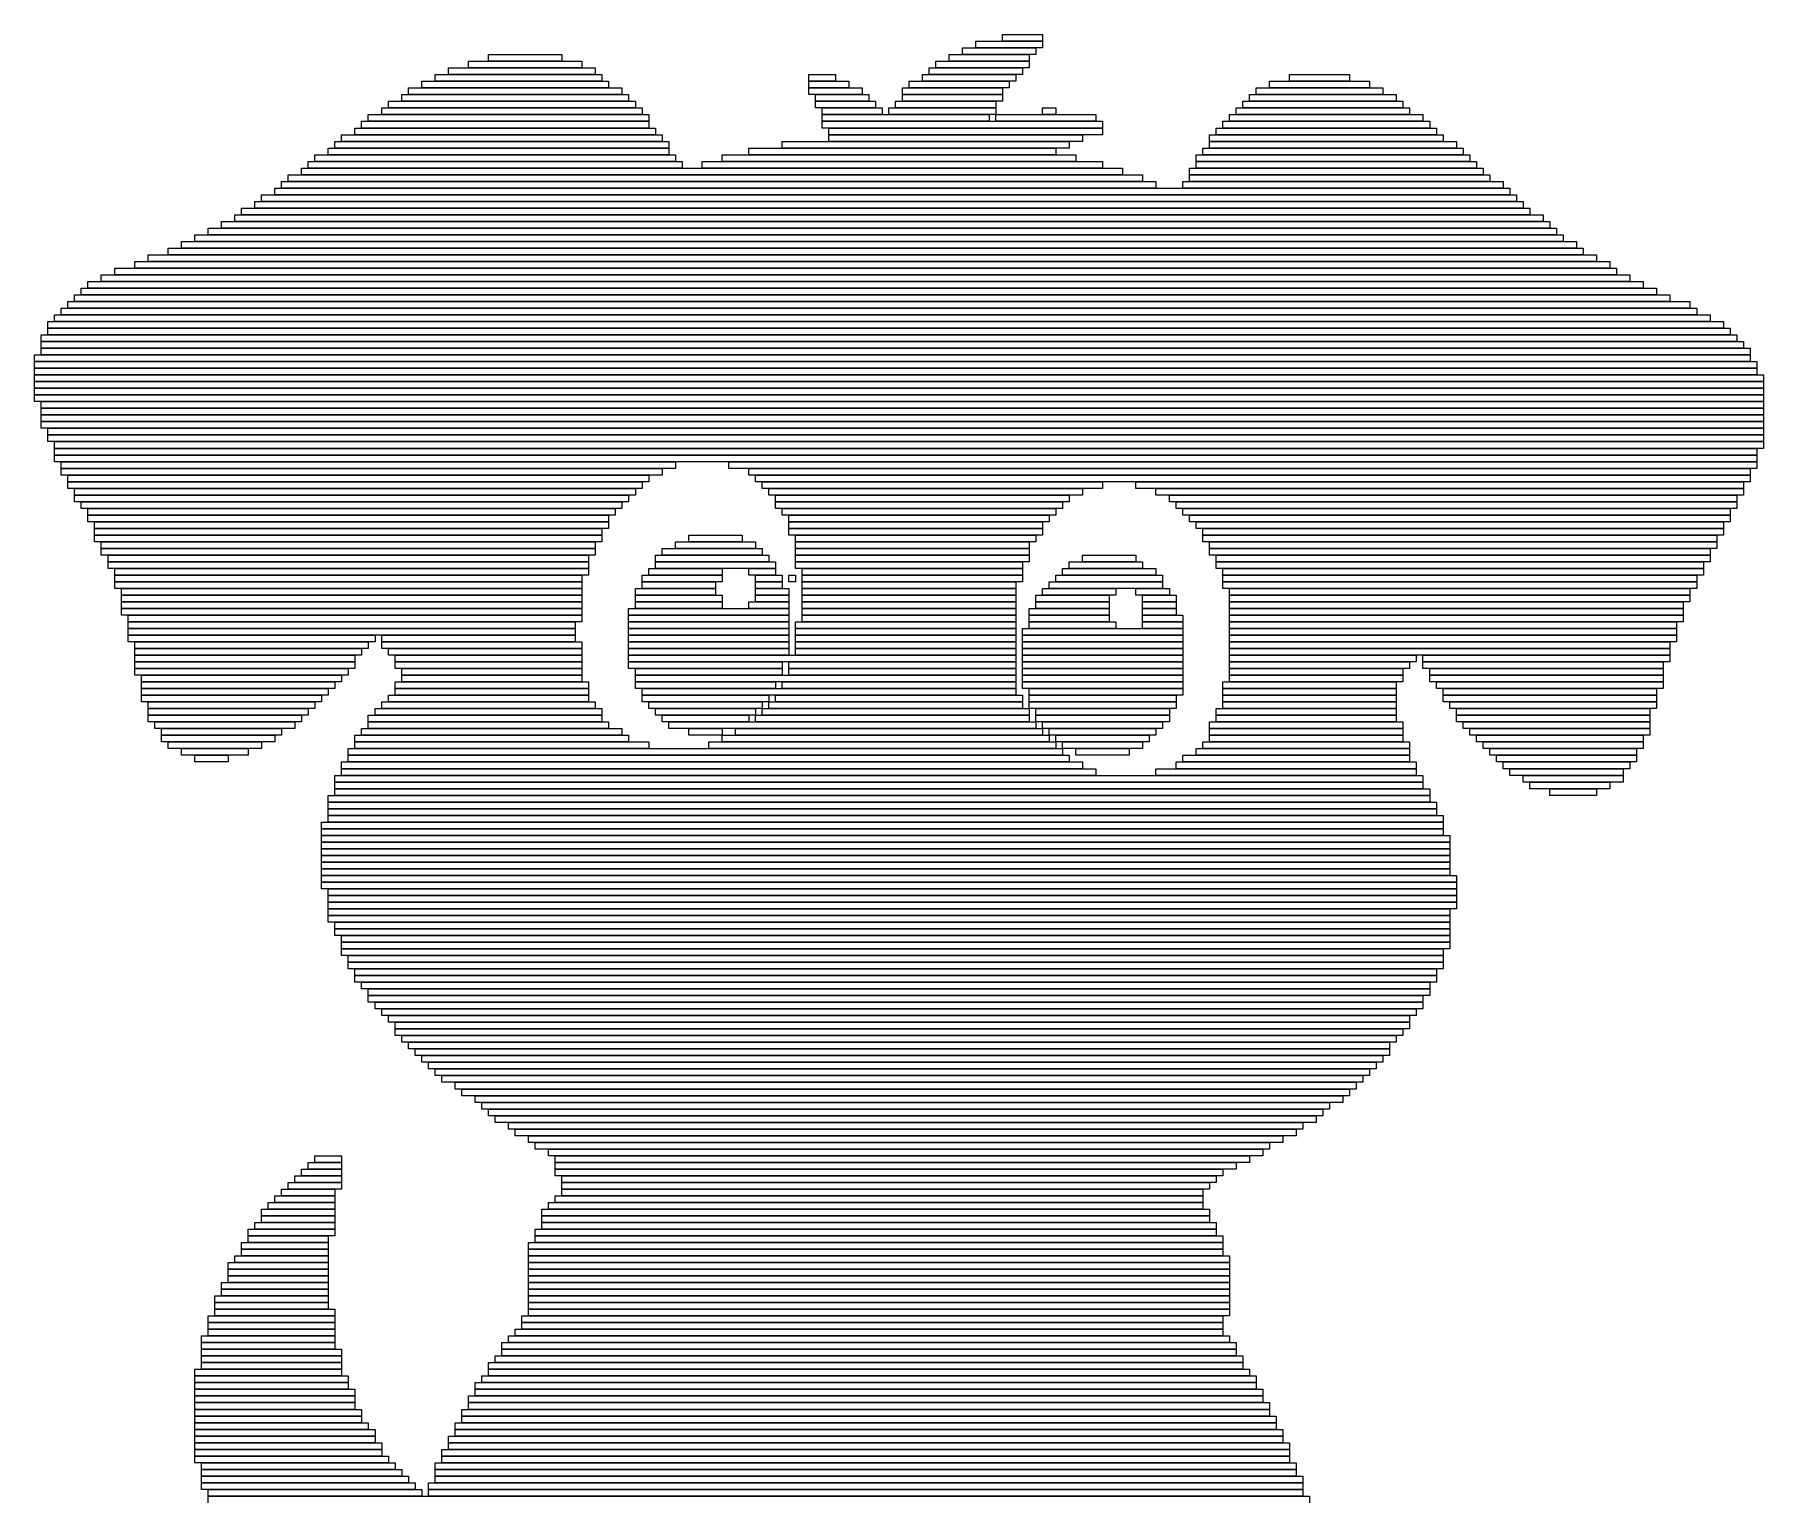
# Model space of a CAD drawing. Extents: x 382 to 641, y 317 to 707.
# Drawn here: x 382 to 641, y 487.5 to 707 of the extents above; entities that cross this region are included whole.
import ezdxf

# ---------------------------------------------------------------- set-up
doc = ezdxf.new("R2010")
doc.units = 0

msp = doc.modelspace()

# ---------------------------------------------------------------- linework, layer by layer
for p, q in [((521, 705), (532, 705)), ((521, 704), (521, 705)), ((523, 706), (533, 706)), ((523, 705), (523, 706)), ((533, 705), (523, 705)), ((527, 707), (533, 707)), ((527, 706), (527, 707)), ((533, 706), (527, 706)), ((532, 705), (532, 704)), ((533, 707), (533, 706)), ((533, 706), (533, 705)), ((444, 702), (466, 702)), ((444, 701), (444, 702)), ((447, 703), (464, 703)), ((447, 702), (447, 703)), ((464, 702), (447, 702)), ((450, 704), (461, 704)), ((450, 703), (450, 704)), ((461, 703), (450, 703)), ((461, 704), (461, 703)), ((464, 703), (464, 702)), ((466, 702), (466, 701)), ((516, 702), (530, 702)), ((516, 701), (516, 702)), ((517, 703), (531, 703)), ((517, 702), (517, 703)), ((531, 702), (517, 702)), ((519, 704), (531, 704)), ((519, 703), (519, 704)), ((531, 703), (519, 703)), ((532, 704), (521, 704)), ((530, 702), (530, 701)), ((531, 704), (531, 703)), ((531, 703), (531, 702)), ((440, 700), (468, 700)), ((440, 699), (440, 700)), ((442, 701), (467, 701)), ((442, 700), (442, 701)), ((467, 700), (442, 700)), ((466, 701), (444, 701)), ((467, 701), (467, 700)), ((468, 700), (468, 699)), ((498, 701), (502, 701)), ((498, 700), (498, 701)), ((502, 700), (498, 700)), ((498, 700), (504, 700)), ((498, 699), (498, 700)), ((502, 701), (502, 700)), ((504, 700), (504, 699)), ((513, 700), (528, 700)), ((513, 699), (513, 700)), ((515, 701), (529, 701)), ((515, 700), (515, 701)), ((529, 700), (515, 700)), ((530, 701), (516, 701)), ((528, 700), (528, 699)), ((529, 701), (529, 700)), ((567, 700), (582, 700)), ((567, 699), (567, 700)), ((570, 701), (579, 701)), ((570, 700), (570, 701)), ((579, 700), (570, 700)), ((579, 701), (579, 700)), ((582, 700), (582, 699)), ((435, 697), (472, 697)), ((435, 696), (435, 697)), ((437, 698), (471, 698)), ((437, 697), (437, 698)), ((471, 697), (437, 697)), ((438, 699), (470, 699)), ((438, 698), (438, 699)), ((470, 698), (438, 698)), ((468, 699), (440, 699)), ((470, 699), (470, 698)), ((471, 698), (471, 697)), ((472, 697), (472, 696)), ((504, 699), (498, 699)), ((498, 699), (506, 699)), ((498, 698), (498, 699)), ((506, 698), (498, 698)), ((499, 698), (507, 698)), ((499, 697), (499, 698)), ((507, 697), (499, 697)), ((499, 697), (508, 697)), ((499, 696), (499, 697)), ((506, 699), (506, 698)), ((507, 698), (507, 697)), ((508, 697), (508, 696)), ((511, 697), (526, 697)), ((511, 696), (511, 697)), ((512, 699), (527, 699)), ((512, 698), (512, 699)), ((527, 698), (512, 698)), ((512, 698), (527, 698)), ((512, 697), (512, 698)), ((527, 697), (512, 697)), ((528, 699), (513, 699)), ((526, 697), (526, 696)), ((527, 699), (527, 698)), ((527, 698), (527, 697)), ((563, 697), (587, 697)), ((563, 696), (563, 697)), ((564, 698), (586, 698)), ((564, 697), (564, 698)), ((586, 697), (564, 697)), ((565, 699), (584, 699)), ((565, 698), (565, 699)), ((584, 698), (565, 698)), ((582, 699), (567, 699)), ((584, 699), (584, 698)), ((586, 698), (586, 697)), ((587, 697), (587, 696)), ((432, 695), (474, 695)), ((432, 694), (432, 695)), ((434, 696), (473, 696)), ((434, 695), (434, 696)), ((473, 695), (434, 695)), ((472, 696), (435, 696)), ((473, 696), (473, 695)), ((474, 695), (474, 694)), ((508, 696), (499, 696)), ((500, 696), (509, 696)), ((500, 695), (500, 696)), ((509, 695), (500, 695)), ((500, 695), (525, 695)), ((500, 694), (500, 695)), ((509, 696), (509, 695)), ((510, 696), (526, 696)), ((510, 695), (510, 696)), ((526, 695), (510, 695)), ((526, 696), (511, 696)), ((525, 695), (525, 694)), ((526, 696), (526, 695)), ((526, 695), (541, 695)), ((526, 694), (526, 695)), ((533, 696), (535, 696)), ((533, 695), (533, 696)), ((535, 695), (533, 695)), ((535, 696), (535, 695)), ((541, 695), (541, 694)), ((561, 695), (590, 695)), ((561, 694), (561, 695)), ((562, 696), (588, 696)), ((562, 695), (562, 696)), ((588, 695), (562, 695)), ((587, 696), (563, 696)), ((588, 696), (588, 695)), ((590, 695), (590, 694)), ((428, 692), (476, 692)), ((428, 691), (428, 692)), ((430, 693), (475, 693)), ((430, 692), (430, 693)), ((475, 692), (430, 692)), ((431, 694), (474, 694)), ((431, 693), (431, 694)), ((474, 693), (431, 693)), ((474, 694), (432, 694)), ((474, 694), (474, 693)), ((475, 693), (475, 692)), ((476, 692), (476, 691)), ((525, 694), (500, 694)), ((500, 694), (542, 694)), ((500, 693), (500, 694)), ((542, 693), (500, 693)), ((501, 693), (542, 693)), ((501, 692), (501, 693)), ((542, 692), (501, 692)), ((501, 692), (539, 692)), ((501, 691), (501, 692)), ((541, 694), (526, 694)), ((539, 692), (539, 691)), ((542, 694), (542, 693)), ((542, 693), (542, 692)), ((558, 692), (593, 692)), ((558, 691), (558, 692)), ((559, 693), (592, 693)), ((559, 692), (559, 693)), ((592, 692), (559, 692)), ((560, 694), (591, 694)), ((560, 693), (560, 694)), ((591, 693), (560, 693)), ((590, 694), (561, 694)), ((591, 694), (591, 693)), ((592, 693), (592, 692)), ((593, 692), (593, 691)), ((424, 689), (478, 689)), ((424, 688), (424, 689)), ((426, 690), (477, 690)), ((426, 689), (426, 690)), ((477, 689), (426, 689)), ((427, 691), (477, 691)), ((427, 690), (427, 691)), ((477, 690), (427, 690)), ((476, 691), (428, 691)), ((477, 691), (477, 690)), ((477, 690), (477, 689)), ((478, 689), (478, 688)), ((485, 689), (538, 689)), ((485, 688), (485, 689)), ((489, 690), (535, 690)), ((489, 689), (489, 690)), ((535, 689), (489, 689)), ((494, 691), (537, 691)), ((494, 690), (494, 691)), ((537, 690), (494, 690)), ((539, 691), (501, 691)), ((535, 690), (535, 689)), ((537, 691), (537, 690)), ((538, 689), (538, 688)), ((556, 689), (597, 689)), ((556, 688), (556, 689)), ((557, 690), (596, 690)), ((557, 689), (557, 690)), ((596, 689), (557, 689)), ((593, 691), (558, 691)), ((558, 691), (595, 691)), ((558, 690), (558, 691)), ((595, 690), (558, 690)), ((595, 691), (595, 690)), ((596, 690), (596, 689)), ((597, 689), (597, 688)), ((422, 687), (545, 687)), ((422, 686), (422, 687)), ((423, 688), (479, 688)), ((423, 687), (423, 688)), ((479, 687), (423, 687)), ((478, 688), (424, 688)), ((479, 688), (479, 687)), ((482, 688), (542, 688)), ((482, 687), (482, 688)), ((542, 687), (482, 687)), ((538, 688), (485, 688)), ((542, 688), (542, 687)), ((545, 687), (545, 686)), ((555, 687), (599, 687)), ((555, 686), (555, 687)), ((597, 688), (556, 688)), ((556, 688), (598, 688)), ((556, 687), (556, 688)), ((598, 687), (556, 687)), ((598, 688), (598, 687)), ((599, 687), (599, 686)), ((418, 684), (603, 684)), ((418, 683), (418, 684)), ((419, 685), (550, 685)), ((419, 684), (419, 685)), ((550, 684), (419, 684)), ((420, 686), (548, 686)), ((420, 685), (420, 686)), ((548, 685), (420, 685)), ((545, 686), (422, 686)), ((548, 686), (548, 685)), ((550, 685), (550, 684)), ((554, 685), (602, 685)), ((554, 684), (554, 685)), ((602, 684), (554, 684)), ((599, 686), (555, 686)), ((555, 686), (600, 686)), ((555, 685), (555, 686)), ((600, 685), (555, 685)), ((600, 686), (600, 685)), ((602, 685), (602, 684)), ((603, 684), (603, 683)), ((415, 682), (605, 682)), ((415, 681), (415, 682)), ((416, 683), (604, 683)), ((416, 682), (416, 683)), ((604, 682), (416, 682)), ((603, 683), (418, 683)), ((604, 683), (604, 682)), ((605, 682), (605, 681)), ((410, 679), (609, 679)), ((410, 678), (410, 679)), ((412, 680), (608, 680)), ((412, 679), (412, 680)), ((608, 679), (412, 679)), ((413, 681), (606, 681)), ((413, 680), (413, 681)), ((606, 680), (413, 680)), ((605, 681), (415, 681)), ((606, 681), (606, 680)), ((608, 680), (608, 679)), ((609, 679), (609, 678)), ((404, 676), (613, 676)), ((404, 675), (404, 676)), ((406, 677), (611, 677)), ((406, 676), (406, 677)), ((611, 676), (406, 676)), ((408, 678), (610, 678)), ((408, 677), (408, 678)), ((610, 677), (408, 677)), ((609, 678), (410, 678)), ((610, 678), (610, 677)), ((611, 677), (611, 676)), ((613, 676), (613, 675)), ((399, 674), (616, 674)), ((399, 673), (399, 674)), ((402, 675), (614, 675)), ((402, 674), (402, 675)), ((614, 674), (402, 674)), ((613, 675), (404, 675)), ((614, 675), (614, 674)), ((616, 674), (616, 673)), ((392, 671), (621, 671)), ((392, 670), (392, 671)), ((394, 672), (619, 672)), ((394, 671), (394, 672)), ((619, 671), (394, 671)), ((397, 673), (618, 673)), ((397, 672), (397, 673)), ((618, 672), (397, 672)), ((616, 673), (399, 673)), ((618, 673), (618, 672)), ((619, 672), (619, 671)), ((621, 671), (621, 670)), ((389, 669), (625, 669)), ((389, 668), (389, 669)), ((390, 670), (623, 670)), ((390, 669), (390, 670)), ((623, 669), (390, 669)), ((621, 670), (392, 670)), ((623, 670), (623, 669)), ((625, 669), (625, 668)), ((386, 666), (631, 666)), ((386, 665), (386, 666)), ((387, 667), (630, 667)), ((387, 666), (387, 667)), ((630, 666), (387, 666)), ((388, 668), (627, 668)), ((388, 667), (388, 668)), ((627, 667), (388, 667)), ((625, 668), (389, 668)), ((627, 668), (627, 667)), ((630, 667), (630, 666)), ((631, 666), (631, 665)), ((384, 664), (635, 664)), ((384, 663), (384, 664)), ((385, 665), (633, 665)), ((385, 664), (385, 665)), ((633, 664), (385, 664)), ((631, 665), (386, 665)), ((633, 665), (633, 664)), ((635, 664), (635, 663)), ((383, 662), (637, 662)), ((383, 661), (383, 662)), ((637, 661), (383, 661)), ((383, 661), (638, 661)), ((383, 660), (383, 661)), ((635, 663), (384, 663)), ((384, 663), (636, 663)), ((384, 662), (384, 663)), ((636, 662), (384, 662)), ((636, 663), (636, 662)), ((637, 662), (637, 661)), ((638, 661), (638, 660)), ((382, 659), (639, 659)), ((382, 658), (382, 659)), ((639, 658), (382, 658)), ((382, 658), (640, 658)), ((382, 657), (382, 658)), ((638, 660), (383, 660)), ((383, 660), (639, 660)), ((383, 659), (383, 660)), ((639, 659), (383, 659)), ((639, 660), (639, 659)), ((639, 659), (639, 658)), ((640, 658), (640, 657)), ((640, 657), (382, 657)), ((382, 657), (640, 657)), ((382, 656), (382, 657)), ((640, 656), (382, 656)), ((382, 656), (641, 656)), ((382, 655), (382, 656)), ((640, 657), (640, 656)), ((641, 656), (641, 655)), ((641, 655), (382, 655)), ((382, 655), (641, 655)), ((382, 654), (382, 655)), ((641, 654), (382, 654)), ((382, 654), (641, 654)), ((382, 653), (382, 654)), ((641, 653), (382, 653)), ((382, 653), (641, 653)), ((382, 652), (382, 653)), ((641, 655), (641, 654)), ((641, 654), (641, 653)), ((641, 653), (641, 652)), ((641, 652), (382, 652)), ((383, 652), (641, 652)), ((383, 651), (383, 652)), ((641, 651), (383, 651)), ((383, 651), (641, 651)), ((383, 650), (383, 651)), ((641, 652), (641, 651)), ((641, 651), (641, 650)), ((641, 650), (383, 650)), ((383, 650), (641, 650)), ((383, 649), (383, 650)), ((641, 649), (383, 649)), ((383, 649), (641, 649)), ((383, 648), (383, 649)), ((641, 648), (383, 648)), ((384, 648), (641, 648)), ((384, 647), (384, 648)), ((641, 650), (641, 649)), ((641, 649), (641, 648)), ((641, 648), (641, 647)), ((641, 647), (384, 647)), ((384, 647), (641, 647)), ((384, 646), (384, 647)), ((641, 646), (384, 646)), ((385, 646), (641, 646)), ((385, 645), (385, 646)), ((641, 645), (385, 645)), ((385, 645), (640, 645)), ((385, 644), (385, 645)), ((640, 645), (640, 644)), ((641, 647), (641, 646)), ((641, 646), (641, 645)), ((640, 644), (385, 644)), ((385, 644), (640, 644)), ((385, 643), (385, 644)), ((640, 643), (385, 643)), ((386, 643), (478, 643)), ((386, 642), (386, 643)), ((478, 643), (478, 642)), ((486, 643), (640, 643)), ((486, 642), (486, 643)), ((640, 644), (640, 643)), ((640, 643), (640, 642)), ((478, 642), (386, 642)), ((386, 642), (476, 642)), ((386, 641), (386, 642)), ((476, 641), (386, 641)), ((387, 641), (474, 641)), ((387, 640), (387, 641)), ((474, 640), (387, 640)), ((387, 640), (473, 640)), ((387, 639), (387, 640)), ((473, 640), (473, 639)), ((474, 641), (474, 640)), ((476, 642), (476, 641)), ((640, 642), (486, 642)), ((489, 642), (639, 642)), ((489, 641), (489, 642)), ((639, 641), (489, 641)), ((490, 641), (639, 641)), ((490, 640), (490, 641)), ((639, 640), (490, 640)), ((491, 640), (542, 640)), ((491, 639), (491, 640)), ((542, 640), (542, 639)), ((547, 640), (638, 640)), ((547, 639), (547, 640)), ((638, 640), (638, 639)), ((639, 642), (639, 641)), ((639, 641), (639, 640)), ((473, 639), (387, 639)), ((388, 639), (472, 639)), ((388, 638), (388, 639)), ((472, 638), (388, 638)), ((388, 638), (471, 638)), ((388, 637), (388, 638)), ((471, 638), (471, 637)), ((472, 639), (472, 638)), ((542, 639), (491, 639)), ((492, 639), (539, 639)), ((492, 638), (492, 639)), ((539, 638), (492, 638)), ((493, 638), (537, 638)), ((493, 637), (493, 638)), ((537, 638), (537, 637)), ((539, 639), (539, 638)), ((638, 639), (547, 639)), ((550, 639), (638, 639)), ((550, 638), (550, 639)), ((638, 638), (550, 638)), ((552, 638), (637, 638)), ((552, 637), (552, 638)), ((637, 638), (637, 637)), ((638, 639), (638, 638)), ((471, 637), (388, 637)), ((389, 637), (470, 637)), ((389, 636), (389, 637)), ((470, 636), (389, 636)), ((390, 636), (469, 636)), ((390, 635), (390, 636)), ((469, 635), (390, 635)), ((390, 635), (468, 635)), ((390, 634), (390, 635)), ((468, 635), (468, 634)), ((469, 636), (469, 635)), ((470, 637), (470, 636)), ((537, 637), (493, 637)), ((493, 637), (536, 637)), ((493, 636), (493, 637)), ((536, 636), (493, 636)), ((494, 636), (535, 636)), ((494, 635), (494, 636)), ((535, 635), (494, 635)), ((495, 635), (534, 635)), ((495, 634), (495, 635)), ((534, 635), (534, 634)), ((535, 636), (535, 635)), ((536, 637), (536, 636)), ((637, 637), (552, 637)), ((553, 637), (637, 637)), ((553, 636), (553, 637)), ((637, 636), (553, 636)), ((554, 636), (636, 636)), ((554, 635), (554, 636)), ((636, 635), (554, 635)), ((555, 635), (636, 635)), ((555, 634), (555, 635)), ((636, 636), (636, 635)), ((636, 635), (636, 634)), ((637, 637), (637, 636)), ((468, 634), (390, 634)), ((391, 634), (468, 634)), ((391, 633), (391, 634)), ((468, 633), (391, 633)), ((391, 633), (467, 633)), ((391, 632), (391, 633)), ((467, 632), (391, 632)), ((391, 632), (467, 632)), ((391, 631), (391, 632)), ((467, 633), (467, 632)), ((467, 632), (467, 631)), ((468, 634), (468, 633)), ((480, 632), (488, 632)), ((480, 631), (480, 632)), ((488, 632), (488, 631)), ((534, 634), (495, 634)), ((495, 634), (533, 634)), ((495, 633), (495, 634)), ((533, 633), (495, 633)), ((495, 633), (533, 633)), ((495, 632), (495, 633)), ((533, 632), (495, 632)), ((496, 632), (532, 632)), ((496, 631), (496, 632)), ((532, 632), (532, 631)), ((533, 634), (533, 633)), ((533, 633), (533, 632)), ((636, 634), (555, 634)), ((556, 634), (635, 634)), ((556, 633), (556, 634)), ((635, 633), (556, 633)), ((557, 633), (635, 633)), ((557, 632), (557, 633)), ((635, 632), (557, 632)), ((557, 632), (634, 632)), ((557, 631), (557, 632)), ((634, 632), (634, 631)), ((635, 634), (635, 633)), ((635, 633), (635, 632)), ((467, 631), (391, 631)), ((392, 631), (466, 631)), ((392, 630), (392, 631)), ((466, 630), (392, 630)), ((392, 630), (466, 630)), ((392, 629), (392, 630)), ((466, 631), (466, 630)), ((466, 630), (466, 629)), ((476, 630), (491, 630)), ((476, 629), (476, 630)), ((478, 631), (490, 631)), ((478, 630), (478, 631)), ((490, 630), (478, 630)), ((488, 631), (480, 631)), ((490, 631), (490, 630)), ((491, 630), (491, 629)), ((532, 631), (496, 631)), ((496, 631), (531, 631)), ((496, 630), (496, 631)), ((531, 630), (496, 630)), ((496, 630), (531, 630)), ((496, 629), (496, 630)), ((531, 631), (531, 630)), ((531, 630), (531, 629)), ((634, 631), (557, 631)), ((558, 631), (634, 631)), ((558, 630), (558, 631)), ((634, 630), (558, 630)), ((558, 630), (633, 630)), ((558, 629), (558, 630)), ((633, 630), (633, 629)), ((634, 631), (634, 630)), ((466, 629), (392, 629)), ((393, 629), (465, 629)), ((393, 628), (393, 629)), ((465, 628), (393, 628)), ((393, 628), (465, 628)), ((393, 627), (393, 628)), ((465, 627), (393, 627)), ((394, 627), (465, 627)), ((394, 626), (394, 627)), ((465, 629), (465, 628)), ((465, 628), (465, 627)), ((465, 627), (465, 626)), ((474, 627), (485, 627)), ((474, 626), (474, 627)), ((475, 629), (492, 629)), ((475, 628), (475, 629)), ((492, 628), (475, 628)), ((475, 628), (493, 628)), ((475, 627), (475, 628)), ((493, 627), (475, 627)), ((491, 629), (476, 629)), ((485, 627), (485, 626)), ((489, 627), (493, 627)), ((489, 626), (489, 627)), ((492, 629), (492, 628)), ((493, 628), (493, 627)), ((493, 627), (493, 626)), ((531, 629), (496, 629)), ((496, 629), (531, 629)), ((496, 628), (496, 629)), ((531, 628), (496, 628)), ((496, 628), (530, 628)), ((496, 627), (496, 628)), ((530, 627), (496, 627)), ((497, 627), (530, 627)), ((497, 626), (497, 627)), ((530, 628), (530, 627)), ((530, 627), (530, 626)), ((531, 629), (531, 628)), ((536, 627), (550, 627)), ((536, 626), (536, 627)), ((537, 628), (548, 628)), ((537, 627), (537, 628)), ((548, 627), (537, 627)), ((539, 629), (547, 629)), ((539, 628), (539, 629)), ((547, 628), (539, 628)), ((547, 629), (547, 628)), ((548, 628), (548, 627)), ((550, 627), (550, 626)), ((633, 629), (558, 629)), ((559, 629), (633, 629)), ((559, 628), (559, 629)), ((633, 628), (559, 628)), ((559, 628), (632, 628)), ((559, 627), (559, 628)), ((632, 627), (559, 627)), ((560, 627), (632, 627)), ((560, 626), (560, 627)), ((632, 628), (632, 627)), ((632, 627), (632, 626)), ((633, 629), (633, 628)), ((465, 626), (394, 626)), ((394, 626), (464, 626)), ((394, 625), (394, 626)), ((464, 625), (394, 625)), ((394, 625), (464, 625)), ((394, 624), (394, 625)), ((464, 626), (464, 625)), ((464, 625), (464, 624)), ((473, 626), (485, 626)), ((473, 625), (473, 626)), ((485, 625), (473, 625)), ((473, 625), (484, 625)), ((473, 624), (473, 625)), ((485, 626), (474, 626)), ((484, 625), (484, 624)), ((485, 626), (485, 625)), ((493, 626), (489, 626)), ((490, 626), (494, 626)), ((490, 625), (490, 626)), ((494, 625), (490, 625)), ((490, 625), (494, 625)), ((490, 624), (490, 625)), ((494, 626), (494, 625)), ((494, 625), (494, 624)), ((495, 626), (496, 626)), ((495, 625), (495, 626)), ((496, 625), (495, 625)), ((496, 626), (496, 625)), ((530, 626), (497, 626)), ((497, 626), (530, 626)), ((497, 625), (497, 626)), ((530, 625), (497, 625)), ((497, 625), (529, 625)), ((497, 624), (497, 625)), ((529, 625), (529, 624)), ((530, 626), (530, 625)), ((534, 625), (551, 625)), ((534, 624), (534, 625)), ((535, 626), (551, 626)), ((535, 625), (535, 626)), ((551, 625), (535, 625)), ((550, 626), (536, 626)), ((551, 626), (551, 625)), ((551, 625), (551, 624)), ((632, 626), (560, 626)), ((560, 626), (631, 626)), ((560, 625), (560, 626)), ((631, 625), (560, 625)), ((560, 625), (631, 625)), ((560, 624), (560, 625)), ((631, 626), (631, 625)), ((631, 625), (631, 624)), ((464, 624), (394, 624)), ((395, 624), (464, 624)), ((395, 623), (395, 624)), ((464, 623), (395, 623)), ((395, 623), (464, 623)), ((395, 622), (395, 623)), ((464, 622), (395, 622)), ((395, 622), (464, 622)), ((395, 621), (395, 622)), ((464, 624), (464, 623)), ((464, 623), (464, 622)), ((464, 622), (464, 621)), ((472, 624), (484, 624)), ((472, 623), (472, 624)), ((484, 623), (472, 623)), ((472, 623), (485, 623)), ((472, 622), (472, 623)), ((485, 622), (472, 622)), ((472, 622), (485, 622)), ((472, 621), (472, 622)), ((484, 624), (473, 624)), ((484, 624), (484, 623)), ((485, 623), (485, 622)), ((485, 622), (485, 621)), ((489, 622), (495, 622)), ((489, 621), (489, 622)), ((494, 624), (490, 624)), ((490, 624), (495, 624)), ((490, 623), (490, 624)), ((495, 623), (490, 623)), ((490, 623), (495, 623)), ((490, 622), (490, 623)), ((495, 622), (490, 622)), ((495, 624), (495, 623)), ((495, 623), (495, 622)), ((495, 622), (495, 621)), ((529, 624), (497, 624)), ((497, 624), (529, 624)), ((497, 623), (497, 624)), ((529, 623), (497, 623)), ((497, 623), (529, 623)), ((497, 622), (497, 623)), ((529, 622), (497, 622)), ((497, 622), (529, 622)), ((497, 621), (497, 622)), ((529, 624), (529, 623)), ((529, 623), (529, 622)), ((529, 622), (529, 621)), ((532, 623), (543, 623)), ((532, 622), (532, 623)), ((543, 622), (532, 622)), ((532, 622), (543, 622)), ((532, 621), (532, 622)), ((533, 624), (544, 624)), ((533, 623), (533, 624)), ((544, 623), (533, 623)), ((551, 624), (534, 624)), ((543, 623), (543, 622)), ((543, 622), (543, 621)), ((544, 624), (544, 623)), ((547, 624), (552, 624)), ((547, 623), (547, 624)), ((552, 623), (547, 623)), ((548, 623), (553, 623)), ((548, 622), (548, 623)), ((553, 622), (548, 622)), ((548, 622), (553, 622)), ((548, 621), (548, 622)), ((552, 624), (552, 623)), ((553, 623), (553, 622)), ((553, 622), (553, 621)), ((631, 624), (560, 624)), ((561, 624), (630, 624)), ((561, 623), (561, 624)), ((630, 623), (561, 623)), ((561, 623), (630, 623)), ((561, 622), (561, 623)), ((630, 622), (561, 622)), ((561, 622), (629, 622)), ((561, 621), (561, 622)), ((629, 622), (629, 621)), ((630, 624), (630, 623)), ((630, 623), (630, 622)), ((464, 621), (395, 621)), ((395, 621), (464, 621)), ((395, 620), (395, 621)), ((464, 620), (395, 620)), ((396, 620), (464, 620)), ((396, 619), (396, 620)), ((464, 621), (464, 620)), ((464, 620), (464, 619)), ((471, 621), (495, 621)), ((471, 620), (471, 621)), ((495, 620), (471, 620)), ((471, 620), (495, 620)), ((471, 619), (471, 620)), ((485, 621), (472, 621)), ((495, 621), (489, 621)), ((495, 621), (495, 620)), ((495, 620), (495, 619)), ((529, 621), (497, 621)), ((497, 621), (529, 621)), ((497, 620), (497, 621)), ((529, 620), (497, 620)), ((497, 620), (529, 620)), ((497, 619), (497, 620)), ((529, 621), (529, 620)), ((529, 620), (529, 619)), ((531, 621), (543, 621)), ((531, 620), (531, 621)), ((543, 620), (531, 620)), ((531, 620), (543, 620)), ((531, 619), (531, 620)), ((543, 621), (532, 621)), ((543, 621), (543, 620)), ((543, 620), (543, 619)), ((553, 621), (548, 621)), ((548, 621), (553, 621)), ((548, 620), (548, 621)), ((553, 620), (548, 620)), ((548, 620), (554, 620)), ((548, 619), (548, 620)), ((553, 621), (553, 620)), ((554, 620), (554, 619)), ((629, 621), (561, 621)), ((561, 621), (629, 621)), ((561, 620), (561, 621)), ((629, 620), (561, 620)), ((561, 620), (629, 620)), ((561, 619), (561, 620)), ((629, 621), (629, 620)), ((629, 620), (629, 619)), ((464, 619), (396, 619)), ((396, 619), (463, 619)), ((396, 618), (396, 619)), ((463, 618), (396, 618)), ((396, 618), (463, 618)), ((396, 617), (396, 618)), ((463, 617), (396, 617)), ((396, 617), (433, 617)), ((396, 616), (396, 617)), ((433, 617), (433, 616)), ((434, 617), (463, 617)), ((434, 616), (434, 617)), ((463, 619), (463, 618)), ((463, 618), (463, 617)), ((463, 617), (463, 616)), ((495, 619), (471, 619)), ((471, 619), (495, 619)), ((471, 618), (471, 619)), ((495, 618), (471, 618)), ((471, 618), (495, 618)), ((471, 617), (471, 618)), ((495, 617), (471, 617)), ((471, 617), (495, 617)), ((471, 616), (471, 617)), ((495, 619), (495, 618)), ((495, 618), (495, 617)), ((495, 617), (495, 616)), ((496, 619), (529, 619)), ((496, 618), (496, 619)), ((529, 618), (496, 618)), ((496, 618), (529, 618)), ((496, 617), (496, 618)), ((529, 617), (496, 617)), ((496, 617), (529, 617)), ((496, 616), (496, 617)), ((529, 619), (497, 619)), ((529, 619), (529, 618)), ((529, 618), (529, 617)), ((529, 617), (529, 616)), ((530, 618), (554, 618)), ((530, 617), (530, 618)), ((554, 617), (530, 617)), ((530, 617), (554, 617)), ((530, 616), (530, 617)), ((543, 619), (531, 619)), ((531, 619), (544, 619)), ((531, 618), (531, 619)), ((544, 618), (531, 618)), ((544, 619), (544, 618)), ((554, 619), (548, 619)), ((548, 619), (554, 619)), ((548, 618), (548, 619)), ((554, 618), (548, 618)), ((554, 619), (554, 618)), ((554, 618), (554, 617)), ((554, 617), (554, 616)), ((629, 619), (561, 619)), ((561, 619), (628, 619)), ((561, 618), (561, 619)), ((628, 618), (561, 618)), ((561, 618), (628, 618)), ((561, 617), (561, 618)), ((628, 617), (561, 617)), ((561, 617), (628, 617)), ((561, 616), (561, 617)), ((628, 619), (628, 618)), ((628, 618), (628, 617)), ((628, 617), (628, 616)), ((433, 616), (396, 616)), ((397, 616), (432, 616)), ((397, 615), (397, 616)), ((432, 615), (397, 615)), ((397, 615), (431, 615)), ((397, 614), (397, 615)), ((431, 614), (397, 614)), ((397, 614), (430, 614)), ((397, 613), (397, 614)), ((430, 614), (430, 613)), ((431, 615), (431, 614)), ((432, 616), (432, 615)), ((463, 616), (434, 616)), ((434, 616), (464, 616)), ((434, 615), (434, 616)), ((464, 615), (434, 615)), ((435, 615), (464, 615)), ((435, 614), (435, 615)), ((464, 614), (435, 614)), ((436, 614), (464, 614)), ((436, 613), (436, 614)), ((464, 616), (464, 615)), ((464, 615), (464, 614)), ((464, 614), (464, 613)), ((495, 616), (471, 616)), ((471, 616), (495, 616)), ((471, 615), (471, 616)), ((495, 615), (471, 615)), ((471, 615), (495, 615)), ((471, 614), (471, 615)), ((495, 614), (471, 614)), ((471, 614), (529, 614)), ((471, 613), (471, 614)), ((495, 616), (495, 615)), ((495, 615), (495, 614)), ((529, 616), (496, 616)), ((496, 616), (529, 616)), ((496, 615), (496, 616)), ((529, 615), (496, 615)), ((496, 615), (529, 615)), ((496, 614), (496, 615)), ((529, 614), (496, 614)), ((529, 616), (529, 615)), ((529, 615), (529, 614)), ((529, 614), (529, 613)), ((554, 616), (530, 616)), ((530, 616), (554, 616)), ((530, 615), (530, 616)), ((554, 615), (530, 615)), ((530, 615), (554, 615)), ((530, 614), (530, 615)), ((554, 614), (530, 614)), ((530, 614), (554, 614)), ((530, 613), (530, 614)), ((554, 616), (554, 615)), ((554, 615), (554, 614)), ((554, 614), (554, 613)), ((628, 616), (561, 616)), ((561, 616), (627, 616)), ((561, 615), (561, 616)), ((627, 615), (561, 615)), ((561, 615), (627, 615)), ((561, 614), (561, 615)), ((627, 614), (561, 614)), ((561, 614), (589, 614)), ((561, 613), (561, 614)), ((589, 614), (589, 613)), ((590, 614), (627, 614)), ((590, 613), (590, 614)), ((627, 616), (627, 615)), ((627, 615), (627, 614)), ((627, 614), (627, 613)), ((430, 613), (397, 613)), ((397, 613), (430, 613)), ((397, 612), (397, 613)), ((430, 612), (397, 612)), ((397, 612), (429, 612)), ((397, 611), (397, 612)), ((429, 612), (429, 611)), ((430, 613), (430, 612)), ((464, 613), (436, 613)), ((436, 613), (464, 613)), ((436, 612), (436, 613)), ((464, 612), (436, 612)), ((437, 612), (464, 612)), ((437, 611), (437, 612)), ((464, 613), (464, 612)), ((464, 612), (464, 611)), ((529, 613), (471, 613)), ((471, 613), (494, 613)), ((471, 612), (471, 613)), ((494, 612), (471, 612)), ((472, 612), (494, 612)), ((472, 611), (472, 612)), ((494, 613), (494, 612)), ((494, 612), (494, 611)), ((495, 613), (529, 613)), ((495, 612), (495, 613)), ((529, 612), (495, 612)), ((495, 612), (529, 612)), ((495, 611), (495, 612)), ((529, 613), (529, 612)), ((529, 612), (529, 611)), ((554, 613), (530, 613)), ((530, 613), (554, 613)), ((530, 612), (530, 613)), ((554, 612), (530, 612)), ((530, 612), (554, 612)), ((530, 611), (530, 612)), ((554, 613), (554, 612)), ((554, 612), (554, 611)), ((589, 613), (561, 613)), ((561, 613), (588, 613)), ((561, 612), (561, 613)), ((588, 612), (561, 612)), ((561, 612), (587, 612)), ((561, 611), (561, 612)), ((587, 612), (587, 611)), ((588, 613), (588, 612)), ((627, 613), (590, 613)), ((590, 613), (626, 613)), ((590, 612), (590, 613)), ((626, 612), (590, 612)), ((591, 612), (626, 612)), ((591, 611), (591, 612)), ((626, 613), (626, 612)), ((626, 612), (626, 611)), ((429, 611), (397, 611)), ((398, 611), (428, 611)), ((398, 610), (398, 611)), ((428, 610), (398, 610)), ((398, 610), (427, 610)), ((398, 609), (398, 610)), ((427, 609), (398, 609)), ((398, 609), (426, 609)), ((398, 608), (398, 609)), ((426, 609), (426, 608)), ((427, 610), (427, 609)), ((428, 611), (428, 610)), ((436, 610), (465, 610)), ((436, 609), (436, 610)), ((465, 609), (436, 609)), ((436, 609), (465, 609)), ((436, 608), (436, 609)), ((464, 611), (437, 611)), ((437, 611), (464, 611)), ((437, 610), (437, 611)), ((464, 610), (437, 610)), ((464, 611), (464, 610)), ((465, 610), (465, 609)), ((465, 609), (465, 608)), ((494, 611), (472, 611)), ((472, 611), (529, 611)), ((472, 610), (472, 611)), ((529, 610), (472, 610)), ((472, 610), (493, 610)), ((472, 609), (472, 610)), ((493, 609), (472, 609)), ((473, 609), (529, 609)), ((473, 608), (473, 609)), ((493, 610), (493, 609)), ((494, 610), (529, 610)), ((494, 609), (494, 610)), ((529, 609), (494, 609)), ((529, 611), (495, 611)), ((529, 611), (529, 610)), ((529, 610), (529, 609)), ((529, 609), (529, 608)), ((554, 611), (530, 611)), ((530, 611), (554, 611)), ((530, 610), (530, 611)), ((554, 610), (530, 610)), ((530, 610), (554, 610)), ((530, 609), (530, 610)), ((554, 609), (530, 609)), ((531, 609), (554, 609)), ((531, 608), (531, 609)), ((554, 611), (554, 610)), ((554, 610), (554, 609)), ((554, 609), (554, 608)), ((560, 610), (586, 610)), ((560, 609), (560, 610)), ((586, 609), (560, 609)), ((560, 609), (586, 609)), ((560, 608), (560, 609)), ((587, 611), (561, 611)), ((561, 611), (587, 611)), ((561, 610), (561, 611)), ((587, 610), (561, 610)), ((586, 610), (586, 609)), ((586, 609), (586, 608)), ((587, 611), (587, 610)), ((626, 611), (591, 611)), ((591, 611), (626, 611)), ((591, 610), (591, 611)), ((626, 610), (591, 610)), ((592, 610), (626, 610)), ((592, 609), (592, 610)), ((626, 609), (592, 609)), ((593, 609), (625, 609)), ((593, 608), (593, 609)), ((625, 609), (625, 608)), ((626, 611), (626, 610)), ((626, 610), (626, 609)), ((426, 608), (398, 608)), ((398, 608), (425, 608)), ((398, 607), (398, 608)), ((425, 607), (398, 607)), ((399, 607), (424, 607)), ((399, 606), (399, 607)), ((424, 607), (424, 606)), ((425, 608), (425, 607)), ((434, 607), (466, 607)), ((434, 606), (434, 607)), ((435, 608), (465, 608)), ((435, 607), (435, 608)), ((465, 607), (435, 607)), ((465, 608), (436, 608)), ((465, 608), (465, 607)), ((466, 607), (466, 606)), ((529, 608), (473, 608)), ((473, 608), (492, 608)), ((473, 607), (473, 608)), ((492, 607), (473, 607)), ((474, 607), (491, 607)), ((474, 606), (474, 607)), ((491, 607), (491, 606)), ((492, 608), (492, 607)), ((492, 607), (530, 607)), ((492, 606), (492, 607)), ((493, 608), (530, 608)), ((493, 607), (493, 608)), ((530, 607), (493, 607)), ((530, 608), (530, 607)), ((530, 607), (530, 606)), ((554, 608), (531, 608)), ((531, 608), (553, 608)), ((531, 607), (531, 608)), ((553, 607), (531, 607)), ((531, 607), (553, 607)), ((531, 606), (531, 607)), ((553, 608), (553, 607)), ((553, 607), (553, 606)), ((586, 608), (560, 608)), ((560, 608), (586, 608)), ((560, 607), (560, 608)), ((586, 607), (560, 607)), ((560, 607), (586, 607)), ((560, 606), (560, 607)), ((586, 608), (586, 607)), ((586, 607), (586, 606)), ((625, 608), (593, 608)), ((593, 608), (625, 608)), ((593, 607), (593, 608)), ((625, 607), (593, 607)), ((594, 607), (625, 607)), ((594, 606), (594, 607)), ((625, 608), (625, 607)), ((625, 607), (625, 606)), ((424, 606), (399, 606)), ((399, 606), (423, 606)), ((399, 605), (399, 606)), ((423, 605), (399, 605)), ((399, 605), (422, 605)), ((399, 604), (399, 605)), ((422, 604), (399, 604)), ((400, 604), (421, 604)), ((400, 603), (400, 604)), ((421, 604), (421, 603)), ((422, 605), (422, 604)), ((423, 606), (423, 605)), ((432, 605), (467, 605)), ((432, 604), (432, 605)), ((467, 604), (432, 604)), ((432, 604), (468, 604)), ((432, 603), (432, 604)), ((433, 606), (467, 606)), ((433, 605), (433, 606)), ((467, 605), (433, 605)), ((466, 606), (434, 606)), ((467, 606), (467, 605)), ((467, 605), (467, 604)), ((468, 604), (468, 603)), ((491, 606), (474, 606)), ((475, 606), (490, 606)), ((475, 605), (475, 606)), ((490, 605), (475, 605)), ((476, 605), (489, 605)), ((476, 604), (476, 605)), ((489, 604), (476, 604)), ((477, 604), (532, 604)), ((477, 603), (477, 604)), ((489, 605), (489, 604)), ((490, 606), (490, 605)), ((490, 605), (531, 605)), ((490, 604), (490, 605)), ((531, 604), (490, 604)), ((491, 606), (531, 606)), ((491, 605), (491, 606)), ((531, 605), (491, 605)), ((530, 606), (492, 606)), ((553, 606), (531, 606)), ((531, 606), (531, 605)), ((531, 605), (531, 604)), ((532, 606), (552, 606)), ((532, 605), (532, 606)), ((552, 605), (532, 605)), ((532, 605), (552, 605)), ((532, 604), (532, 605)), ((552, 604), (532, 604)), ((532, 604), (532, 603)), ((533, 604), (551, 604)), ((533, 603), (533, 604)), ((551, 604), (551, 603)), ((552, 606), (552, 605)), ((552, 605), (552, 604)), ((558, 604), (587, 604)), ((558, 603), (558, 604)), ((559, 606), (586, 606)), ((559, 605), (559, 606)), ((586, 605), (559, 605)), ((559, 605), (586, 605)), ((559, 604), (559, 605)), ((586, 604), (559, 604)), ((586, 606), (560, 606)), ((586, 606), (586, 605)), ((586, 605), (586, 604)), ((587, 604), (587, 603)), ((625, 606), (594, 606)), ((595, 606), (624, 606)), ((595, 605), (595, 606)), ((624, 605), (595, 605)), ((595, 605), (624, 605)), ((595, 604), (595, 605)), ((624, 604), (595, 604)), ((596, 604), (624, 604)), ((596, 603), (596, 604)), ((624, 606), (624, 605)), ((624, 605), (624, 604)), ((624, 604), (624, 603)), ((421, 603), (400, 603)), ((401, 603), (419, 603)), ((401, 602), (401, 603)), ((419, 602), (401, 602)), ((401, 602), (418, 602)), ((401, 601), (401, 602)), ((418, 601), (401, 601)), ((402, 601), (416, 601)), ((402, 600), (402, 601)), ((416, 601), (416, 600)), ((418, 602), (418, 601)), ((419, 603), (419, 602)), ((430, 602), (471, 602)), ((430, 601), (430, 602)), ((471, 601), (430, 601)), ((430, 601), (474, 601)), ((430, 600), (430, 601)), ((431, 603), (470, 603)), ((431, 602), (431, 603)), ((470, 602), (431, 602)), ((468, 603), (432, 603)), ((470, 603), (470, 602)), ((471, 602), (471, 601)), ((474, 601), (474, 600)), ((532, 603), (477, 603)), ((480, 603), (485, 603)), ((480, 602), (480, 603)), ((485, 602), (480, 602)), ((483, 601), (535, 601)), ((483, 600), (483, 601)), ((485, 603), (485, 602)), ((485, 602), (534, 602)), ((485, 601), (485, 602)), ((534, 601), (485, 601)), ((487, 603), (533, 603)), ((487, 602), (487, 603)), ((533, 602), (487, 602)), ((551, 603), (533, 603)), ((533, 603), (533, 602)), ((534, 603), (550, 603)), ((534, 602), (534, 603)), ((550, 602), (534, 602)), ((534, 602), (534, 601)), ((535, 602), (549, 602)), ((535, 601), (535, 602)), ((549, 601), (535, 601)), ((535, 601), (535, 600)), ((536, 601), (548, 601)), ((536, 600), (536, 601)), ((548, 601), (548, 600)), ((549, 602), (549, 601)), ((550, 603), (550, 602)), ((557, 601), (588, 601)), ((557, 600), (557, 601)), ((587, 603), (558, 603)), ((558, 603), (587, 603)), ((558, 602), (558, 603)), ((587, 602), (558, 602)), ((558, 602), (587, 602)), ((558, 601), (558, 602)), ((587, 601), (558, 601)), ((587, 603), (587, 602)), ((587, 602), (587, 601)), ((588, 601), (588, 600)), ((624, 603), (596, 603)), ((597, 603), (624, 603)), ((597, 602), (597, 603)), ((624, 602), (597, 602)), ((598, 602), (623, 602)), ((598, 601), (598, 602)), ((623, 601), (598, 601)), ((599, 601), (623, 601)), ((599, 600), (599, 601)), ((623, 602), (623, 601)), ((623, 601), (623, 600)), ((624, 603), (624, 602)), ((416, 600), (402, 600)), ((404, 600), (414, 600)), ((404, 599), (404, 600)), ((414, 599), (404, 599)), ((406, 599), (411, 599)), ((406, 598), (406, 599)), ((411, 599), (411, 598)), ((414, 600), (414, 599)), ((429, 600), (536, 600)), ((429, 599), (429, 600)), ((536, 599), (429, 599)), ((429, 599), (537, 599)), ((429, 598), (429, 599)), ((474, 600), (430, 600)), ((535, 600), (483, 600)), ((548, 600), (536, 600)), ((536, 600), (536, 599)), ((537, 599), (537, 598)), ((538, 600), (546, 600)), ((538, 599), (538, 600)), ((546, 599), (538, 599)), ((546, 600), (546, 599)), ((554, 599), (588, 599)), ((554, 598), (554, 599)), ((556, 600), (588, 600)), ((556, 599), (556, 600)), ((588, 599), (556, 599)), ((588, 600), (557, 600)), ((588, 600), (588, 599)), ((588, 599), (588, 598)), ((623, 600), (599, 600)), ((600, 600), (622, 600)), ((600, 599), (600, 600)), ((622, 599), (600, 599)), ((601, 599), (622, 599)), ((601, 598), (601, 599)), ((622, 600), (622, 599)), ((622, 599), (622, 598)), ((411, 598), (406, 598)), ((427, 596), (590, 596)), ((427, 595), (427, 596)), ((428, 598), (539, 598)), ((428, 597), (428, 598)), ((539, 597), (428, 597)), ((428, 597), (541, 597)), ((428, 596), (428, 597)), ((541, 596), (428, 596)), ((537, 598), (429, 598)), ((539, 598), (539, 597)), ((541, 597), (541, 596)), ((550, 597), (589, 597)), ((550, 596), (550, 597)), ((589, 596), (550, 596)), ((553, 598), (589, 598)), ((553, 597), (553, 598)), ((589, 597), (553, 597)), ((588, 598), (554, 598)), ((589, 598), (589, 597)), ((589, 597), (589, 596)), ((590, 596), (590, 595)), ((622, 598), (601, 598)), ((602, 598), (621, 598)), ((602, 597), (602, 598)), ((621, 597), (602, 597)), ((603, 597), (620, 597)), ((603, 596), (603, 597)), ((620, 596), (603, 596)), ((605, 596), (620, 596)), ((605, 595), (605, 596)), ((620, 597), (620, 596)), ((620, 596), (620, 595)), ((621, 598), (621, 597)), ((590, 595), (427, 595)), ((427, 595), (590, 595)), ((427, 594), (427, 595)), ((590, 594), (427, 594)), ((427, 594), (591, 594)), ((427, 593), (427, 594)), ((590, 595), (590, 594)), ((591, 594), (591, 593)), ((620, 595), (605, 595)), ((606, 595), (618, 595)), ((606, 594), (606, 595)), ((618, 594), (606, 594)), ((609, 594), (616, 594)), ((609, 593), (609, 594)), ((616, 594), (616, 593)), ((618, 595), (618, 594)), ((426, 593), (591, 593)), ((426, 592), (426, 593)), ((591, 592), (426, 592)), ((426, 592), (592, 592)), ((426, 591), (426, 592)), ((592, 591), (426, 591)), ((426, 591), (592, 591)), ((426, 590), (426, 591)), ((591, 593), (427, 593)), ((591, 593), (591, 592)), ((592, 592), (592, 591)), ((592, 591), (592, 590)), ((616, 593), (609, 593)), ((425, 589), (593, 589)), ((425, 588), (425, 589)), ((593, 588), (425, 588)), ((425, 588), (593, 588)), ((425, 587), (425, 588)), ((592, 590), (426, 590)), ((426, 590), (593, 590)), ((426, 589), (426, 590)), ((593, 589), (426, 589)), ((593, 590), (593, 589)), ((593, 589), (593, 588)), ((593, 588), (593, 587)), ((593, 587), (425, 587)), ((425, 587), (594, 587)), ((425, 586), (425, 587)), ((594, 586), (425, 586)), ((425, 586), (594, 586)), ((425, 585), (425, 586)), ((594, 587), (594, 586)), ((594, 586), (594, 585)), ((594, 585), (425, 585)), ((425, 585), (594, 585)), ((425, 584), (425, 585)), ((594, 584), (425, 584)), ((425, 584), (594, 584)), ((425, 583), (425, 584)), ((594, 583), (425, 583)), ((425, 583), (594, 583)), ((425, 582), (425, 583)), ((594, 585), (594, 584)), ((594, 584), (594, 583)), ((594, 583), (594, 582)), ((594, 582), (425, 582)), ((425, 582), (594, 582)), ((425, 581), (425, 582)), ((594, 581), (425, 581)), ((425, 581), (595, 581)), ((425, 580), (425, 581)), ((594, 582), (594, 581)), ((595, 581), (595, 580)), ((595, 580), (425, 580)), ((425, 580), (595, 580)), ((425, 579), (425, 580)), ((595, 579), (425, 579)), ((426, 579), (595, 579)), ((426, 578), (426, 579)), ((595, 578), (426, 578)), ((426, 578), (595, 578)), ((426, 577), (426, 578)), ((595, 580), (595, 579)), ((595, 579), (595, 578)), ((595, 578), (595, 577)), ((595, 577), (426, 577)), ((426, 577), (595, 577)), ((426, 576), (426, 577)), ((595, 576), (426, 576)), ((426, 576), (594, 576)), ((426, 575), (426, 576)), ((594, 575), (426, 575)), ((426, 575), (594, 575)), ((426, 574), (426, 575)), ((594, 576), (594, 575)), ((594, 575), (594, 574)), ((595, 577), (595, 576)), ((594, 574), (426, 574)), ((427, 574), (594, 574)), ((427, 573), (427, 574)), ((594, 573), (427, 573)), ((427, 573), (594, 573)), ((427, 572), (427, 573)), ((594, 574), (594, 573)), ((594, 573), (594, 572)), ((594, 572), (427, 572)), ((428, 572), (594, 572)), ((428, 571), (428, 572)), ((594, 571), (428, 571)), ((428, 571), (594, 571)), ((428, 570), (428, 571)), ((594, 570), (428, 570)), ((428, 570), (593, 570)), ((428, 569), (428, 570)), ((593, 570), (593, 569)), ((594, 572), (594, 571)), ((594, 571), (594, 570)), ((593, 569), (428, 569)), ((429, 569), (593, 569)), ((429, 568), (429, 569)), ((593, 568), (429, 568)), ((429, 568), (593, 568)), ((429, 567), (429, 568)), ((593, 569), (593, 568)), ((593, 568), (593, 567)), ((593, 567), (429, 567)), ((430, 567), (592, 567)), ((430, 566), (430, 567)), ((592, 566), (430, 566)), ((430, 566), (592, 566)), ((430, 565), (430, 566)), ((592, 565), (430, 565)), ((431, 565), (591, 565)), ((431, 564), (431, 565)), ((591, 565), (591, 564)), ((592, 567), (592, 566)), ((592, 566), (592, 565)), ((591, 564), (431, 564)), ((432, 564), (591, 564)), ((432, 563), (432, 564)), ((591, 563), (432, 563)), ((432, 563), (590, 563)), ((432, 562), (432, 563)), ((590, 563), (590, 562)), ((591, 564), (591, 563)), ((590, 562), (432, 562)), ((433, 562), (590, 562)), ((433, 561), (433, 562)), ((590, 561), (433, 561)), ((434, 561), (589, 561)), ((434, 560), (434, 561)), ((589, 560), (434, 560)), ((435, 560), (588, 560)), ((435, 559), (435, 560)), ((588, 560), (588, 559)), ((589, 561), (589, 560)), ((590, 562), (590, 561)), ((588, 559), (435, 559)), ((436, 559), (588, 559)), ((436, 558), (436, 559)), ((588, 558), (436, 558)), ((436, 558), (587, 558)), ((436, 557), (436, 558)), ((587, 557), (436, 557)), ((437, 557), (586, 557)), ((437, 556), (437, 557)), ((586, 557), (586, 556)), ((587, 558), (587, 557)), ((588, 559), (588, 558)), ((586, 556), (437, 556)), ((438, 556), (585, 556)), ((438, 555), (438, 556)), ((585, 555), (438, 555)), ((439, 555), (585, 555)), ((439, 554), (439, 555)), ((585, 556), (585, 555)), ((585, 555), (585, 554)), ((585, 554), (439, 554)), ((440, 554), (584, 554)), ((440, 553), (440, 554)), ((584, 553), (440, 553)), ((441, 553), (583, 553)), ((441, 552), (441, 553)), ((583, 552), (441, 552)), ((442, 552), (582, 552)), ((442, 551), (442, 552)), ((582, 552), (582, 551)), ((583, 553), (583, 552)), ((584, 554), (584, 553)), ((582, 551), (442, 551)), ((443, 551), (581, 551)), ((443, 550), (443, 551)), ((581, 550), (443, 550)), ((445, 550), (580, 550)), ((445, 549), (445, 550)), ((580, 550), (580, 549)), ((581, 551), (581, 550)), ((580, 549), (445, 549)), ((446, 549), (579, 549)), ((446, 548), (446, 549)), ((579, 548), (446, 548)), ((448, 548), (578, 548)), ((448, 547), (448, 548)), ((578, 547), (448, 547)), ((449, 547), (576, 547)), ((449, 546), (449, 547)), ((576, 547), (576, 546)), ((578, 548), (578, 547)), ((579, 549), (579, 548)), ((576, 546), (449, 546)), ((450, 546), (575, 546)), ((450, 545), (450, 546)), ((575, 545), (450, 545)), ((451, 545), (574, 545)), ((451, 544), (451, 545)), ((574, 544), (451, 544)), ((453, 544), (572, 544)), ((453, 543), (453, 544)), ((572, 544), (572, 543)), ((574, 545), (574, 544)), ((575, 546), (575, 545)), ((572, 543), (453, 543)), ((454, 543), (571, 543)), ((454, 542), (454, 543)), ((571, 542), (454, 542)), ((456, 542), (569, 542)), ((456, 541), (456, 542)), ((569, 542), (569, 541)), ((571, 543), (571, 542)), ((424, 539), (428, 539)), ((424, 538), (424, 539)), ((428, 539), (428, 538)), ((569, 541), (456, 541)), ((457, 541), (567, 541)), ((457, 540), (457, 541)), ((567, 540), (457, 540)), ((459, 540), (566, 540)), ((459, 539), (459, 540)), ((566, 539), (459, 539)), ((460, 539), (564, 539)), ((460, 538), (460, 539)), ((564, 539), (564, 538)), ((566, 540), (566, 539)), ((567, 541), (567, 540)), ((422, 537), (428, 537)), ((422, 536), (422, 537)), ((423, 538), (428, 538)), ((423, 537), (423, 538)), ((428, 537), (423, 537)), ((428, 538), (424, 538)), ((428, 538), (428, 537)), ((428, 537), (428, 536)), ((564, 538), (460, 538)), ((460, 538), (562, 538)), ((460, 537), (460, 538)), ((562, 537), (460, 537)), ((460, 537), (560, 537)), ((460, 536), (460, 537)), ((560, 537), (560, 536)), ((562, 538), (562, 537)), ((419, 534), (427, 534)), ((419, 533), (419, 534)), ((420, 535), (428, 535)), ((420, 534), (420, 535)), ((428, 534), (420, 534)), ((421, 536), (428, 536)), ((421, 535), (421, 536)), ((428, 535), (421, 535)), ((428, 536), (422, 536)), ((427, 534), (427, 533)), ((428, 536), (428, 535)), ((428, 535), (428, 534)), ((560, 536), (460, 536)), ((461, 536), (559, 536)), ((461, 535), (461, 536)), ((559, 535), (461, 535)), ((461, 535), (558, 535)), ((461, 534), (461, 535)), ((558, 534), (461, 534)), ((461, 534), (557, 534)), ((461, 533), (461, 534)), ((557, 534), (557, 533)), ((558, 535), (558, 534)), ((559, 536), (559, 535)), ((416, 531), (427, 531)), ((416, 530), (416, 531)), ((417, 532), (427, 532)), ((417, 531), (417, 532)), ((427, 531), (417, 531)), ((418, 533), (427, 533)), ((418, 532), (418, 533)), ((427, 532), (418, 532)), ((427, 533), (419, 533)), ((427, 533), (427, 532)), ((427, 532), (427, 531)), ((427, 531), (427, 530)), ((458, 531), (558, 531)), ((458, 530), (458, 531)), ((459, 532), (557, 532)), ((459, 531), (459, 532)), ((557, 531), (459, 531)), ((460, 533), (557, 533)), ((460, 532), (460, 533)), ((557, 532), (460, 532)), ((557, 533), (461, 533)), ((557, 533), (557, 532)), ((557, 532), (557, 531)), ((558, 531), (558, 530)), ((415, 529), (427, 529)), ((415, 528), (415, 529)), ((427, 530), (416, 530)), ((416, 530), (427, 530)), ((416, 529), (416, 530)), ((427, 529), (416, 529)), ((427, 530), (427, 529)), ((427, 529), (427, 528)), ((558, 530), (458, 530)), ((458, 530), (558, 530)), ((458, 529), (458, 530)), ((558, 529), (458, 529)), ((458, 529), (559, 529)), ((458, 528), (458, 529)), ((558, 530), (558, 529)), ((559, 529), (559, 528)), ((413, 526), (426, 526)), ((413, 525), (413, 526)), ((414, 528), (427, 528)), ((414, 527), (414, 528)), ((427, 527), (414, 527)), ((414, 527), (426, 527)), ((414, 526), (414, 527)), ((426, 526), (414, 526)), ((427, 528), (415, 528)), ((426, 527), (426, 526)), ((426, 526), (426, 525)), ((427, 528), (427, 527)), ((456, 526), (560, 526)), ((456, 525), (456, 526)), ((457, 528), (559, 528)), ((457, 527), (457, 528)), ((559, 527), (457, 527)), ((457, 527), (560, 527)), ((457, 526), (457, 527)), ((560, 526), (457, 526)), ((559, 528), (458, 528)), ((559, 528), (559, 527)), ((560, 527), (560, 526)), ((560, 526), (560, 525)), ((412, 524), (426, 524)), ((412, 523), (412, 524)), ((426, 525), (413, 525)), ((413, 525), (426, 525)), ((413, 524), (413, 525)), ((426, 524), (413, 524)), ((426, 525), (426, 524)), ((426, 524), (426, 523)), ((560, 525), (456, 525)), ((456, 525), (560, 525)), ((456, 524), (456, 525)), ((560, 524), (456, 524)), ((456, 524), (561, 524)), ((456, 523), (456, 524)), ((560, 525), (560, 524)), ((561, 524), (561, 523)), ((411, 523), (426, 523)), ((411, 522), (411, 523)), ((426, 522), (411, 522)), ((411, 522), (426, 522)), ((411, 521), (411, 522)), ((426, 521), (411, 521)), ((411, 521), (426, 521)), ((411, 520), (411, 521)), ((426, 523), (412, 523)), ((426, 523), (426, 522)), ((426, 522), (426, 521)), ((426, 521), (426, 520)), ((561, 523), (456, 523)), ((456, 523), (561, 523)), ((456, 522), (456, 523)), ((561, 522), (456, 522)), ((456, 522), (561, 522)), ((456, 521), (456, 522)), ((561, 521), (456, 521)), ((456, 521), (561, 521)), ((456, 520), (456, 521)), ((561, 523), (561, 522)), ((561, 522), (561, 521)), ((561, 521), (561, 520)), ((409, 518), (426, 518)), ((409, 517), (409, 518)), ((410, 520), (426, 520)), ((410, 519), (410, 520)), ((426, 519), (410, 519)), ((410, 519), (426, 519)), ((410, 518), (410, 519)), ((426, 518), (410, 518)), ((426, 520), (411, 520)), ((426, 520), (426, 519)), ((426, 519), (426, 518)), ((426, 518), (426, 517)), ((561, 520), (456, 520)), ((456, 520), (561, 520)), ((456, 519), (456, 520)), ((561, 519), (456, 519)), ((456, 519), (561, 519)), ((456, 518), (456, 519)), ((561, 518), (456, 518)), ((456, 518), (561, 518)), ((456, 517), (456, 518)), ((561, 520), (561, 519)), ((561, 519), (561, 518)), ((561, 518), (561, 517)), ((426, 517), (409, 517)), ((409, 517), (426, 517)), ((409, 516), (409, 517)), ((426, 516), (409, 516)), ((409, 516), (427, 516)), ((409, 515), (409, 516)), ((426, 517), (426, 516)), ((427, 516), (427, 515)), ((561, 517), (456, 517)), ((456, 517), (561, 517)), ((456, 516), (456, 517)), ((561, 516), (456, 516)), ((456, 516), (561, 516)), ((456, 515), (456, 516)), ((561, 517), (561, 516)), ((561, 516), (561, 515)), ((408, 515), (427, 515)), ((408, 514), (408, 515)), ((427, 514), (408, 514)), ((408, 514), (427, 514)), ((408, 513), (408, 514)), ((427, 513), (408, 513)), ((408, 513), (427, 513)), ((408, 512), (408, 513)), ((427, 515), (409, 515)), ((427, 515), (427, 514)), ((427, 514), (427, 513)), ((427, 513), (427, 512)), ((454, 513), (560, 513)), ((454, 512), (454, 513)), ((455, 515), (560, 515)), ((455, 514), (455, 515)), ((560, 514), (455, 514)), ((455, 514), (560, 514)), ((455, 513), (455, 514)), ((560, 513), (455, 513)), ((561, 515), (456, 515)), ((560, 515), (560, 514)), ((560, 514), (560, 513)), ((560, 513), (560, 512)), ((407, 512), (427, 512)), ((407, 511), (407, 512)), ((427, 511), (407, 511)), ((407, 511), (427, 511)), ((407, 510), (407, 511)), ((427, 512), (408, 512)), ((427, 512), (427, 511)), ((427, 511), (427, 510)), ((452, 511), (562, 511)), ((452, 510), (452, 511)), ((453, 512), (561, 512)), ((453, 511), (453, 512)), ((561, 511), (453, 511)), ((560, 512), (454, 512)), ((561, 512), (561, 511)), ((562, 511), (562, 510)), ((427, 510), (407, 510)), ((407, 510), (428, 510)), ((407, 509), (407, 510)), ((428, 509), (407, 509)), ((407, 509), (428, 509)), ((407, 508), (407, 509)), ((428, 508), (407, 508)), ((407, 508), (428, 508)), ((407, 507), (407, 508)), ((428, 510), (428, 509)), ((428, 509), (428, 508)), ((428, 508), (428, 507)), ((450, 508), (563, 508)), ((450, 507), (450, 508)), ((451, 509), (563, 509)), ((451, 508), (451, 509)), ((563, 508), (451, 508)), ((562, 510), (452, 510)), ((452, 510), (562, 510)), ((452, 509), (452, 510)), ((562, 509), (452, 509)), ((562, 510), (562, 509)), ((563, 509), (563, 508)), ((563, 508), (563, 507)), ((406, 507), (428, 507)), ((406, 506), (406, 507)), ((428, 506), (406, 506)), ((406, 506), (429, 506)), ((406, 505), (406, 506)), ((428, 507), (407, 507)), ((428, 507), (428, 506)), ((429, 506), (429, 505)), ((449, 506), (565, 506)), ((449, 505), (449, 506)), ((563, 507), (450, 507)), ((450, 507), (564, 507)), ((450, 506), (450, 507)), ((564, 506), (450, 506)), ((564, 507), (564, 506)), ((565, 506), (565, 505)), ((429, 505), (406, 505)), ((406, 505), (429, 505)), ((406, 504), (406, 505)), ((429, 504), (406, 504)), ((406, 504), (430, 504)), ((406, 503), (406, 504)), ((430, 503), (406, 503)), ((406, 503), (430, 503)), ((406, 502), (406, 503)), ((429, 505), (429, 504)), ((430, 504), (430, 503)), ((430, 503), (430, 502)), ((447, 503), (566, 503)), ((447, 502), (447, 503)), ((448, 505), (565, 505)), ((448, 504), (448, 505)), ((565, 504), (448, 504)), ((448, 504), (566, 504)), ((448, 503), (448, 504)), ((566, 503), (448, 503)), ((565, 505), (449, 505)), ((565, 505), (565, 504)), ((566, 504), (566, 503)), ((566, 503), (566, 502)), ((430, 502), (406, 502)), ((406, 502), (430, 502)), ((406, 501), (406, 502)), ((430, 501), (406, 501)), ((406, 501), (431, 501)), ((406, 500), (406, 501)), ((431, 500), (406, 500)), ((406, 500), (431, 500)), ((406, 499), (406, 500)), ((430, 502), (430, 501)), ((431, 501), (431, 500)), ((431, 500), (431, 499)), ((446, 501), (567, 501)), ((446, 500), (446, 501)), ((567, 500), (446, 500)), ((446, 500), (568, 500)), ((446, 499), (446, 500)), ((566, 502), (447, 502)), ((447, 502), (567, 502)), ((447, 501), (447, 502)), ((567, 501), (447, 501)), ((567, 502), (567, 501)), ((567, 501), (567, 500)), ((568, 500), (568, 499)), ((431, 499), (406, 499)), ((406, 499), (432, 499)), ((406, 498), (406, 499)), ((432, 498), (406, 498)), ((406, 498), (433, 498)), ((406, 497), (406, 498)), ((432, 499), (432, 498)), ((433, 498), (433, 497)), ((445, 499), (568, 499)), ((445, 498), (445, 499)), ((568, 498), (445, 498)), ((445, 498), (569, 498)), ((445, 497), (445, 498)), ((568, 499), (446, 499)), ((568, 499), (568, 498)), ((569, 498), (569, 497)), ((433, 497), (406, 497)), ((406, 497), (433, 497)), ((406, 496), (406, 497)), ((433, 496), (406, 496)), ((406, 496), (434, 496)), ((406, 495), (406, 496)), ((434, 495), (406, 495)), ((406, 495), (434, 495)), ((406, 494), (406, 495)), ((433, 497), (433, 496)), ((434, 496), (434, 495)), ((434, 495), (434, 494)), ((443, 495), (570, 495)), ((443, 494), (443, 495)), ((444, 497), (569, 497)), ((444, 496), (444, 497)), ((569, 496), (444, 496)), ((444, 496), (570, 496)), ((444, 495), (444, 496)), ((570, 495), (444, 495)), ((569, 497), (445, 497)), ((569, 497), (569, 496)), ((570, 496), (570, 495)), ((570, 495), (570, 494)), ((434, 494), (406, 494)), ((406, 494), (435, 494)), ((406, 493), (406, 494)), ((435, 493), (406, 493)), ((407, 493), (436, 493)), ((407, 492), (407, 493)), ((435, 494), (435, 493)), ((436, 493), (436, 492)), ((442, 493), (571, 493)), ((442, 492), (442, 493)), ((570, 494), (443, 494)), ((443, 494), (570, 494)), ((443, 493), (443, 494)), ((570, 493), (443, 493)), ((570, 494), (570, 493)), ((571, 493), (571, 492)), ((436, 492), (407, 492)), ((407, 492), (437, 492)), ((407, 491), (407, 492)), ((437, 491), (407, 491)), ((407, 491), (438, 491)), ((407, 490), (407, 491)), ((438, 490), (407, 490)), ((407, 490), (439, 490)), ((407, 489), (407, 490)), ((437, 492), (437, 491)), ((438, 491), (438, 490)), ((439, 490), (439, 489)), ((441, 490), (572, 490)), ((441, 489), (441, 490)), ((571, 492), (442, 492)), ((442, 492), (571, 492)), ((442, 491), (442, 492)), ((571, 491), (442, 491)), ((442, 491), (572, 491)), ((442, 490), (442, 491)), ((572, 490), (442, 490)), ((571, 492), (571, 491)), ((572, 491), (572, 490)), ((572, 490), (572, 489)), ((439, 489), (407, 489)), ((408, 489), (440, 489)), ((408, 488), (408, 489)), ((440, 488), (408, 488)), ((408, 488), (573, 488)), ((408, 487), (408, 488)), ((440, 489), (440, 488)), ((572, 489), (441, 489)), ((441, 489), (572, 489)), ((441, 488), (441, 489)), ((572, 488), (441, 488)), ((572, 489), (572, 488)), ((573, 488), (573, 487))]:
    msp.add_line(p, q)

doc.saveas('drawing.dxf')
